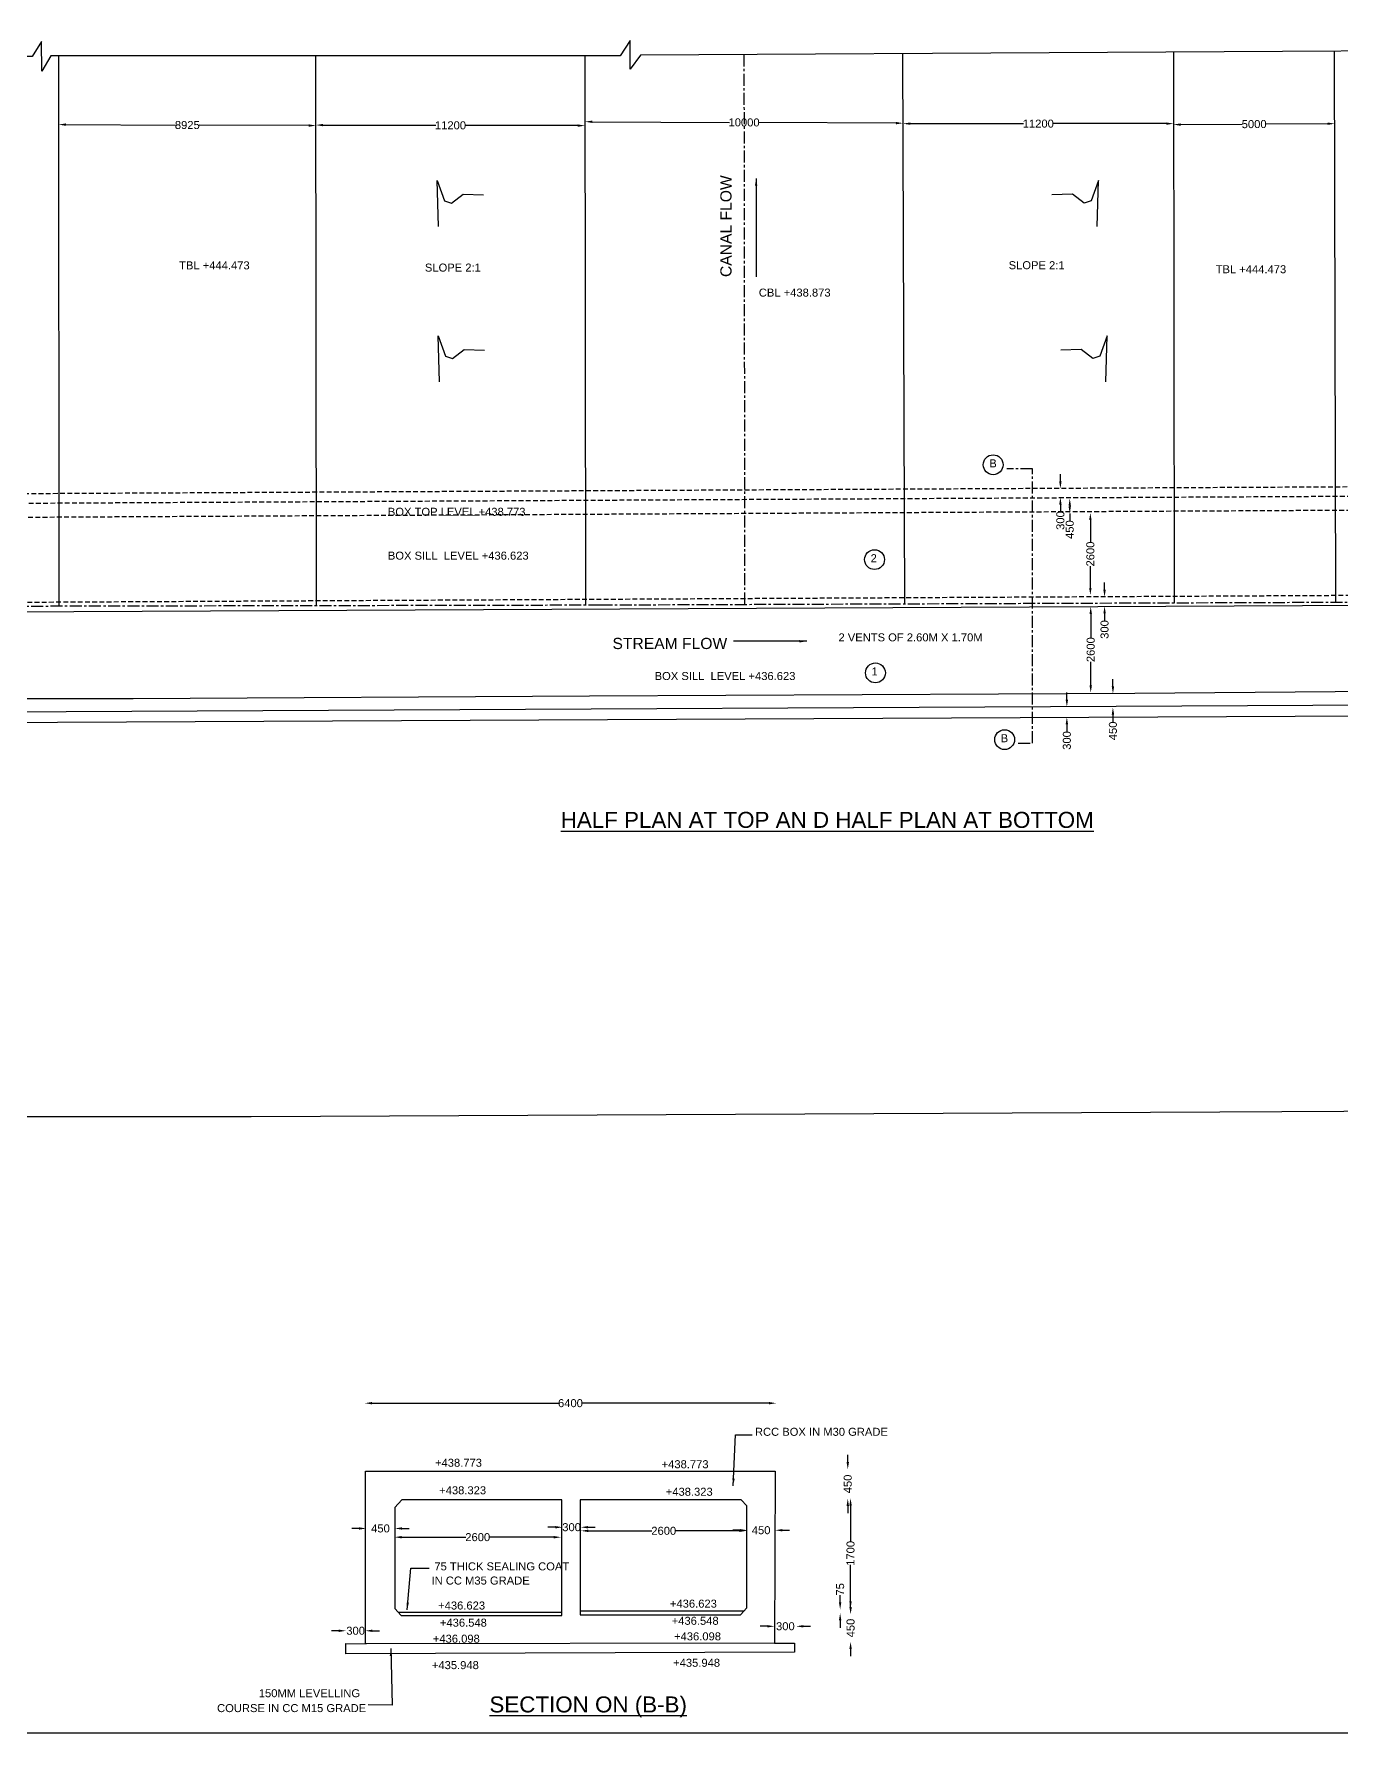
# Model space of a CAD drawing. Header units: millimetres. Extents: x 6051 to 134384, y 10805 to 105818.
# Drawn here: x 42260 to 83083, y 10864 to 63935 of the extents above; entities that cross this region are included whole.
import ezdxf

# ---------------------------------------------------------------- set-up
doc = ezdxf.new("R2010")
doc.units = ezdxf.units.MM
doc.header["$MEASUREMENT"] = 0
doc.linetypes.add('CENTER', pattern=[2, 1.25, -0.25, 0.25, -0.25])
doc.linetypes.add('DASHED', pattern=[0.75, 0.5, -0.25])
for name, color, linetype in [('DIM', 7, 'Continuous'), ('DWG', 7, 'Continuous'), ('TEXT', 7, 'Continuous')]:
    doc.layers.add(name, color=color, linetype=linetype)
doc.styles.get("Standard").update_dxf_attribs({"font": 'arial.ttf'})
doc.dimstyles.new('Civil', dxfattribs={"dimtxt": 250, "dimasz": 225, "dimexe": 0.1, "dimexo": 0.0625, "dimgap": 0.09, "dimtad": 0, "dimdec": 0, "dimzin": 12, "dimdsep": 46, "dimtxsty": 'Standard', "dimcen": 0.1, "dimse1": 1, "dimse2": 1, "dimadec": 0, "dimazin": 2, "dimtfac": 1, "dimtdec": 0, "dimtofl": 0, "dimtmove": 0, "dimatfit": 3, "dimfxl": 1, "dimfrac": 1, "dimtolj": 1, "dimtzin": 0, "dimarcsym": 0})

# ---------------------------------------------------------------- blocks, each defined once
blk = doc.blocks.new('*D84')
at = {"layer": 'Defpoints', "color": 0, "transparency": 16777216}
for p in [(43031, 61044), (51067, 61075), (51067, 61014)]:
    blk.add_point(p, dxfattribs=at)
at = {"layer": 'DIM', "color": 0, "lineweight": -2, "transparency": 16777216}
for p, q in [((43256, 61104), (46675, 61091)), ((50842, 61076), (47424, 61089))]:
    blk.add_line(p, q, dxfattribs=at)
at = {"layer": 'DIM', "color": 0, "transparency": 16777216}
for points in [[(43256, 61142), (43256, 61067), (43031, 61105)], [(50842, 61113), (50842, 61038), (51067, 61075)]]:
    blk.add_solid(points, dxfattribs=at)
at = {"layer": 'DIM', "color": 0, "transparency": 16777216, "insert": (47049, 61090), "char_height": 250, "attachment_point": 5, "rotation": 359.7828}
blk.add_mtext('\\A1;8925', dxfattribs=at)
blk = doc.blocks.new('*D85')
at = {"layer": 'Defpoints', "color": 0, "transparency": 16777216}
for p in [(51067, 61075), (59471, 61073), (59471, 61057)]:
    blk.add_point(p, dxfattribs=at)
at = {"layer": 'DIM', "color": 0, "lineweight": -2, "transparency": 16777216}
for p, q in [((51292, 61089), (54811, 61082)), ((59246, 61073), (55728, 61080))]:
    blk.add_line(p, q, dxfattribs=at)
at = {"layer": 'DIM', "color": 0, "transparency": 16777216}
for points in [[(51292, 61127), (51292, 61052), (51067, 61090)], [(59246, 61111), (59246, 61036), (59471, 61073)]]:
    blk.add_solid(points, dxfattribs=at)
at = {"layer": 'DIM', "color": 0, "transparency": 16777216, "insert": (55269, 61081), "char_height": 250, "attachment_point": 5, "rotation": 359.8823}
blk.add_mtext('\\A1;11200', dxfattribs=at)
blk = doc.blocks.new('*D86')
at = {"layer": 'Defpoints', "color": 0, "transparency": 16777216}
for p in [(59471, 61073), (69405, 61149), (69404, 61027)]:
    blk.add_point(p, dxfattribs=at)
at = {"layer": 'DIM', "color": 0, "lineweight": -2, "transparency": 16777216}
for p, q in [((59697, 61194), (63980, 61174)), ((69180, 61150), (64897, 61170))]:
    blk.add_line(p, q, dxfattribs=at)
at = {"layer": 'DIM', "color": 0, "transparency": 16777216}
for points in [[(59697, 61231), (59697, 61156), (59472, 61195)], [(69180, 61188), (69180, 61113), (69405, 61149)]]:
    blk.add_solid(points, dxfattribs=at)
at = {"layer": 'DIM', "color": 0, "transparency": 16777216, "insert": (64438, 61172), "char_height": 250, "attachment_point": 5, "rotation": 359.7387}
blk.add_mtext('\\A1;10000', dxfattribs=at)
blk = doc.blocks.new('*D87')
at = {"layer": 'Defpoints', "color": 0, "transparency": 16777216}
for p in [(69405, 61149), (77851, 61149), (77851, 61134)]:
    blk.add_point(p, dxfattribs=at)
at = {"layer": 'DIM', "color": 0, "lineweight": -2, "transparency": 16777216}
for p, q in [((69630, 61134), (73170, 61134)), ((77626, 61134), (74086, 61134))]:
    blk.add_line(p, q, dxfattribs=at)
at = {"layer": 'DIM', "color": 0, "transparency": 16777216}
for points in [[(69630, 61172), (69630, 61097), (69405, 61134)], [(77626, 61172), (77626, 61097), (77851, 61134)]]:
    blk.add_solid(points, dxfattribs=at)
at = {"layer": 'DIM', "color": 0, "transparency": 16777216, "insert": (73628, 61134), "char_height": 250, "attachment_point": 5, "rotation": 359.9997}
blk.add_mtext('\\A1;11200', dxfattribs=at)
blk = doc.blocks.new('*D88')
at = {"layer": 'Defpoints', "color": 0, "transparency": 16777216}
for p in [(77851, 61134), (82888, 61164), (82889, 61134)]:
    blk.add_point(p, dxfattribs=at)
at = {"layer": 'DIM', "color": 0, "lineweight": -2, "transparency": 16777216}
for p, q in [((78076, 61105), (79997, 61117)), ((82664, 61133), (80743, 61121))]:
    blk.add_line(p, q, dxfattribs=at)
at = {"layer": 'DIM', "color": 0, "transparency": 16777216}
for points in [[(78076, 61143), (78077, 61068), (77851, 61104)], [(82663, 61171), (82664, 61096), (82889, 61134)]]:
    blk.add_solid(points, dxfattribs=at)
at = {"layer": 'DIM', "color": 0, "transparency": 16777216, "insert": (80370, 61119), "char_height": 250, "attachment_point": 5, "rotation": 0.3462}
blk.add_mtext('\\A1;5000', dxfattribs=at)
blk = doc.blocks.new('*D89')
at = {"layer": 'Defpoints', "color": 0, "transparency": 16777216}
for p in [(74228, 49734), (74228, 49463), (74318, 49463)]:
    blk.add_point(p, dxfattribs=at)
at = {"layer": 'DIM', "color": 0, "lineweight": -2, "transparency": 16777216}
for p, q in [((74318, 49960), (74318, 50184)), ((74318, 49238), (74318, 49013))]:
    blk.add_line(p, q, dxfattribs=at)
at = {"layer": 'DIM', "color": 0, "transparency": 16777216}
for points in [[(74280, 49960), (74356, 49960), (74318, 49734)], [(74280, 49238), (74356, 49238), (74318, 49463)]]:
    blk.add_solid(points, dxfattribs=at)
at = {"layer": 'DIM', "color": 0, "transparency": 16777216, "insert": (74318, 48737), "char_height": 250, "attachment_point": 5, "rotation": 90}
blk.add_mtext('\\A1;300', dxfattribs=at)
blk = doc.blocks.new('*D90')
at = {"layer": 'Defpoints', "color": 0, "transparency": 16777216}
for p in [(74560, 49422), (74560, 48960), (74610, 48960)]:
    blk.add_point(p, dxfattribs=at)
at = {"layer": 'DIM', "color": 0, "lineweight": -2, "transparency": 16777216}
for p, q in [((74610, 49198), (74610, 49185)), ((74610, 48960), (74610, 48735))]:
    blk.add_line(p, q, dxfattribs=at)
at = {"layer": 'DIM', "color": 0, "transparency": 16777216}
for points in [[(74572, 49198), (74648, 49198), (74610, 49422)], [(74572, 49185), (74648, 49185), (74610, 48960)]]:
    blk.add_solid(points, dxfattribs=at)
at = {"layer": 'DIM', "color": 0, "transparency": 16777216, "insert": (74610, 48454), "char_height": 250, "attachment_point": 5, "rotation": 90}
blk.add_mtext('\\A1;450', dxfattribs=at)
blk = doc.blocks.new('*D91')
at = {"layer": 'Defpoints', "color": 0, "transparency": 16777216}
for p in [(75184, 48979), (75184, 46404), (75254.5, 46404)]:
    blk.add_point(p, dxfattribs=at)
at = {"layer": 'DIM', "color": 0, "lineweight": -2, "transparency": 16777216}
for p, q in [((75254.5, 48754), (75254.5, 48066.59)), ((75254.5, 46629), (75254.5, 47316.41))]:
    blk.add_line(p, q, dxfattribs=at)
at = {"layer": 'DIM', "color": 0, "transparency": 16777216}
for points in [[(75217, 48754), (75292, 48754), (75254.5, 48979)], [(75217, 46629), (75292, 46629), (75254.5, 46404)]]:
    blk.add_solid(points, dxfattribs=at)
at = {"layer": 'DIM', "color": 0, "transparency": 16777216, "insert": (75254.5, 47691.5), "char_height": 250, "attachment_point": 5, "rotation": 90}
blk.add_mtext('\\A1;2600', dxfattribs=at)
blk = doc.blocks.new('*D92')
at = {"layer": 'Defpoints', "color": 0, "transparency": 16777216}
for p in [(75618, 46351), (75618, 46060), (75698, 46060)]:
    blk.add_point(p, dxfattribs=at)
at = {"layer": 'DIM', "color": 0, "lineweight": -2, "transparency": 16777216}
for p, q in [((75698, 46576), (75698, 46801)), ((75698, 45834), (75698, 45610))]:
    blk.add_line(p, q, dxfattribs=at)
at = {"layer": 'DIM', "color": 0, "transparency": 16777216}
for points in [[(75660, 46576), (75736, 46576), (75698, 46351)], [(75660, 45834), (75736, 45834), (75698, 46060)]]:
    blk.add_solid(points, dxfattribs=at)
at = {"layer": 'DIM', "color": 0, "transparency": 16777216, "insert": (75698, 45334), "char_height": 250, "attachment_point": 5, "rotation": 90}
blk.add_mtext('\\A1;300', dxfattribs=at)
blk = doc.blocks.new('*D93')
at = {"layer": 'Defpoints', "color": 0, "transparency": 16777216}
for p in [(75134, 46046.5), (75134, 43361), (75265, 43361)]:
    blk.add_point(p, dxfattribs=at)
at = {"layer": 'DIM', "color": 0, "lineweight": -2, "transparency": 16777216}
for p, q in [((75265, 45821.5), (75265, 45078.84)), ((75265, 43586), (75265, 44328.66))]:
    blk.add_line(p, q, dxfattribs=at)
at = {"layer": 'DIM', "color": 0, "transparency": 16777216}
for points in [[(75227.5, 45821.5), (75302.5, 45821.5), (75265, 46046.5)], [(75227.5, 43586), (75302.5, 43586), (75265, 43361)]]:
    blk.add_solid(points, dxfattribs=at)
at = {"layer": 'DIM', "color": 0, "transparency": 16777216, "insert": (75265, 44703.75), "char_height": 250, "attachment_point": 5, "rotation": 90}
blk.add_mtext('\\A1;2600', dxfattribs=at)
blk = doc.blocks.new('*D94')
at = {"layer": 'Defpoints', "color": 0, "transparency": 16777216}
for p in [(75818, 43330), (75818, 42898), (75959, 42898)]:
    blk.add_point(p, dxfattribs=at)
at = {"layer": 'DIM', "color": 0, "lineweight": -2, "transparency": 16777216}
for p, q in [((75959, 43556), (75959, 43780)), ((75959, 42673), (75959, 42448))]:
    blk.add_line(p, q, dxfattribs=at)
at = {"layer": 'DIM', "color": 0, "transparency": 16777216}
for points in [[(75922, 43556), (75997, 43556), (75959, 43330)], [(75922, 42673), (75997, 42673), (75959, 42898)]]:
    blk.add_solid(points, dxfattribs=at)
at = {"layer": 'DIM', "color": 0, "transparency": 16777216, "insert": (75959, 42167), "char_height": 250, "attachment_point": 5, "rotation": 90}
blk.add_mtext('\\A1;450', dxfattribs=at)
blk = doc.blocks.new('*D95')
at = {"layer": 'Defpoints', "color": 0, "transparency": 16777216}
for p in [(74498, 42918), (74498, 42592), (74520, 42592)]:
    blk.add_point(p, dxfattribs=at)
at = {"layer": 'DIM', "color": 0, "lineweight": -2, "transparency": 16777216}
for p, q in [((74520, 43143), (74520, 43368)), ((74520, 42368), (74520, 42142))]:
    blk.add_line(p, q, dxfattribs=at)
at = {"layer": 'DIM', "color": 0, "transparency": 16777216}
for points in [[(74482, 43143), (74558, 43143), (74520, 42918)], [(74482, 42368), (74558, 42368), (74520, 42592)]]:
    blk.add_solid(points, dxfattribs=at)
at = {"layer": 'DIM', "color": 0, "transparency": 16777216, "insert": (74520, 41867), "char_height": 250, "attachment_point": 5, "rotation": 90}
blk.add_mtext('\\A1;300', dxfattribs=at)
blk = doc.blocks.new('*D119')
at = {"layer": 'Defpoints', "color": 0, "transparency": 16777216}
for p in [(52004.5, 14057.5), (52004.5, 14001.5), (52606.5, 14001.5)]:
    blk.add_point(p, dxfattribs=at)
at = {"layer": 'DIM', "color": 0, "lineweight": -2, "transparency": 16777216}
for p, q in [((51779.5, 14057.5), (51554.5, 14057.5)), ((52831.5, 14057.5), (53056.5, 14057.5))]:
    blk.add_line(p, q, dxfattribs=at)
at = {"layer": 'DIM', "color": 0, "transparency": 16777216}
for points in [[(51779.5, 14095), (51779.5, 14020), (52004.5, 14057.5)], [(52831.5, 14095), (52831.5, 14020), (52606.5, 14057.5)]]:
    blk.add_solid(points, dxfattribs=at)
at = {"layer": 'DIM', "color": 0, "transparency": 16777216, "insert": (52305.5, 14057.5), "char_height": 250, "attachment_point": 5}
blk.add_mtext('\\A1;300', dxfattribs=at)
blk = doc.blocks.new('*D120')
at = {"layer": 'Defpoints', "color": 0, "transparency": 16777216}
for p in [(52635, 17168.5), (53528.5, 17253), (53528.5, 17168.5)]:
    blk.add_point(p, dxfattribs=at)
at = {"layer": 'DIM', "color": 0, "lineweight": -2, "transparency": 16777216}
for p, q in [((52410, 17253), (52185, 17253)), ((53753.5, 17253), (53978.5, 17253))]:
    blk.add_line(p, q, dxfattribs=at)
at = {"layer": 'DIM', "color": 0, "transparency": 16777216}
for points in [[(52410, 17290.5), (52410, 17215.5), (52635, 17253)], [(53753.5, 17290.5), (53753.5, 17215.5), (53528.5, 17253)]]:
    blk.add_solid(points, dxfattribs=at)
at = {"layer": 'DIM', "color": 0, "transparency": 16777216, "insert": (53081.75, 17253), "char_height": 250, "attachment_point": 5}
blk.add_mtext('\\A1;450', dxfattribs=at)
blk = doc.blocks.new('*D121')
at = {"layer": 'Defpoints', "color": 0, "transparency": 16777216}
for p in [(53519, 16952.5), (58720.5, 16980.5), (58720.5, 16952.5)]:
    blk.add_point(p, dxfattribs=at)
at = {"layer": 'DIM', "color": 0, "lineweight": -2, "transparency": 16777216}
for p, q in [((53744, 16980.5), (55744.66, 16980.5)), ((58495.5, 16980.5), (56494.84, 16980.5))]:
    blk.add_line(p, q, dxfattribs=at)
at = {"layer": 'DIM', "color": 0, "transparency": 16777216}
for points in [[(53744, 17018), (53744, 16943), (53519, 16980.5)], [(58495.5, 17018), (58495.5, 16943), (58720.5, 16980.5)]]:
    blk.add_solid(points, dxfattribs=at)
at = {"layer": 'DIM', "color": 0, "transparency": 16777216, "insert": (56119.75, 16980.5), "char_height": 250, "attachment_point": 5}
blk.add_mtext('\\A1;2600', dxfattribs=at)
blk = doc.blocks.new('*D122')
at = {"layer": 'Defpoints', "color": 0, "transparency": 16777216}
for p in [(58764, 17198), (59338, 17291.5), (59338, 17198)]:
    blk.add_point(p, dxfattribs=at)
at = {"layer": 'DIM', "color": 0, "lineweight": -2, "transparency": 16777216}
for p, q in [((58539, 17291.5), (58314, 17291.5)), ((59563, 17291.5), (59788, 17291.5))]:
    blk.add_line(p, q, dxfattribs=at)
at = {"layer": 'DIM', "color": 0, "transparency": 16777216}
for points in [[(58539, 17329), (58539, 17254), (58764, 17291.5)], [(59563, 17329), (59563, 17254), (59338, 17291.5)]]:
    blk.add_solid(points, dxfattribs=at)
at = {"layer": 'DIM', "color": 0, "transparency": 16777216, "insert": (59051, 17291.5), "char_height": 250, "attachment_point": 5}
blk.add_mtext('\\A1;300', dxfattribs=at)
blk = doc.blocks.new('*D123')
at = {"layer": 'Defpoints', "color": 0, "transparency": 16777216}
for p in [(59347.5, 17179), (64511.5, 17179), (64511.5, 17179)]:
    blk.add_point(p, dxfattribs=at)
at = {"layer": 'DIM', "color": 0, "lineweight": -2, "transparency": 16777216}
for p, q in [((59572.5, 17179), (61554.41, 17179)), ((64286.5, 17179), (62304.59, 17179))]:
    blk.add_line(p, q, dxfattribs=at)
at = {"layer": 'DIM', "color": 0, "transparency": 16777216}
for points in [[(59572.5, 17216.5), (59572.5, 17141.5), (59347.5, 17179)], [(64286.5, 17216.5), (64286.5, 17141.5), (64511.5, 17179)]]:
    blk.add_solid(points, dxfattribs=at)
at = {"layer": 'DIM', "color": 0, "transparency": 16777216, "insert": (61929.5, 17179), "char_height": 250, "attachment_point": 5}
blk.add_mtext('\\A1;2600', dxfattribs=at)
blk = doc.blocks.new('*D124')
at = {"layer": 'Defpoints', "color": 0, "transparency": 16777216}
for p in [(64534, 17179), (65408.5, 17198), (65408.5, 17179)]:
    blk.add_point(p, dxfattribs=at)
at = {"layer": 'DIM', "color": 0, "lineweight": -2, "transparency": 16777216}
for p, q in [((64309, 17198), (64084, 17198)), ((65633.5, 17198), (65858.5, 17198))]:
    blk.add_line(p, q, dxfattribs=at)
at = {"layer": 'DIM', "color": 0, "transparency": 16777216}
for points in [[(64309, 17235.5), (64309, 17160.5), (64534, 17198)], [(65633.5, 17235.5), (65633.5, 17160.5), (65408.5, 17198)]]:
    blk.add_solid(points, dxfattribs=at)
at = {"layer": 'DIM', "color": 0, "transparency": 16777216, "insert": (64971.25, 17198), "char_height": 250, "attachment_point": 5}
blk.add_mtext('\\A1;450', dxfattribs=at)
blk = doc.blocks.new('*D125')
at = {"layer": 'Defpoints', "color": 0, "transparency": 16777216}
for p in [(65392, 14104), (66063.5, 14197.5), (66063.5, 14104)]:
    blk.add_point(p, dxfattribs=at)
at = {"layer": 'DIM', "color": 0, "lineweight": -2, "transparency": 16777216}
for p, q in [((65167, 14197.5), (64942, 14197.5)), ((66288.5, 14197.5), (66513.5, 14197.5))]:
    blk.add_line(p, q, dxfattribs=at)
at = {"layer": 'DIM', "color": 0, "transparency": 16777216}
for points in [[(65167, 14235), (65167, 14160), (65392, 14197.5)], [(66288.5, 14235), (66288.5, 14160), (66063.5, 14197.5)]]:
    blk.add_solid(points, dxfattribs=at)
at = {"layer": 'DIM', "color": 0, "transparency": 16777216, "insert": (65727.75, 14197.5), "char_height": 250, "attachment_point": 5}
blk.add_mtext('\\A1;300', dxfattribs=at)
blk = doc.blocks.new('*D126')
at = {"layer": 'Defpoints', "color": 0, "transparency": 16777216}
for p in [(67765.5, 14572), (67828, 14572), (67828, 13714)]:
    blk.add_point(p, dxfattribs=at)
at = {"layer": 'DIM', "color": 0, "lineweight": -2, "transparency": 16777216}
for p, q in [((67765.5, 14797), (67765.5, 15022)), ((67765.5, 13489), (67765.5, 13264))]:
    blk.add_line(p, q, dxfattribs=at)
at = {"layer": 'DIM', "color": 0, "transparency": 16777216}
for points in [[(67728, 14797), (67803, 14797), (67765.5, 14572)], [(67728, 13489), (67803, 13489), (67765.5, 13714)]]:
    blk.add_solid(points, dxfattribs=at)
at = {"layer": 'DIM', "color": 0, "transparency": 16777216, "insert": (67765.5, 14143), "char_height": 250, "attachment_point": 5, "rotation": 90}
blk.add_mtext('\\A1;450', dxfattribs=at)
blk = doc.blocks.new('*D127')
at = {"layer": 'Defpoints', "color": 0, "transparency": 16777216}
for p in [(67439, 14723), (67698.5, 14723), (67698.5, 14604)]:
    blk.add_point(p, dxfattribs=at)
at = {"layer": 'DIM', "color": 0, "lineweight": -2, "transparency": 16777216}
for p, q in [((67439, 14948), (67439, 15173)), ((67439, 14379), (67439, 14154))]:
    blk.add_line(p, q, dxfattribs=at)
at = {"layer": 'DIM', "color": 0, "transparency": 16777216}
for points in [[(67401.5, 14948), (67476.5, 14948), (67439, 14723)], [(67401.5, 14379), (67476.5, 14379), (67439, 14604)]]:
    blk.add_solid(points, dxfattribs=at)
at = {"layer": 'DIM', "color": 0, "transparency": 16777216, "insert": (67439, 15352.063397), "char_height": 250, "attachment_point": 5, "rotation": 90}
blk.add_mtext('\\A1;75', dxfattribs=at)
blk = doc.blocks.new('*D128')
at = {"layer": 'Defpoints', "color": 0, "transparency": 16777216}
for p in [(67439, 18194), (67764, 18194), (67439, 14756)]:
    blk.add_point(p, dxfattribs=at)
at = {"layer": 'DIM', "color": 0, "lineweight": -2, "transparency": 16777216}
for p, q in [((67764, 17970), (67764, 16836)), ((67764, 14980), (67764, 16114))]:
    blk.add_line(p, q, dxfattribs=at)
at = {"layer": 'DIM', "color": 0, "transparency": 16777216}
for points in [[(67726, 17970), (67801, 17970), (67764, 18194)], [(67726, 14980), (67801, 14980), (67764, 14756)]]:
    blk.add_solid(points, dxfattribs=at)
at = {"layer": 'DIM', "color": 0, "transparency": 16777216, "insert": (67764, 16475), "char_height": 250, "attachment_point": 5, "rotation": 90}
blk.add_mtext('\\A1;1700', dxfattribs=at)
blk = doc.blocks.new('*D129')
at = {"layer": 'Defpoints', "color": 0, "transparency": 16777216}
for p in [(67677, 19103), (67763.5, 19103), (67763.5, 18184)]:
    blk.add_point(p, dxfattribs=at)
at = {"layer": 'DIM', "color": 0, "lineweight": -2, "transparency": 16777216}
for p, q in [((67677, 19328), (67677, 19553)), ((67677, 17959), (67677, 17734))]:
    blk.add_line(p, q, dxfattribs=at)
at = {"layer": 'DIM', "color": 0, "transparency": 16777216}
for points in [[(67639.5, 19328), (67714.5, 19328), (67677, 19103)], [(67639.5, 17959), (67714.5, 17959), (67677, 18184)]]:
    blk.add_solid(points, dxfattribs=at)
at = {"layer": 'DIM', "color": 0, "transparency": 16777216, "insert": (67677, 18643.5), "char_height": 250, "attachment_point": 5, "rotation": 90}
blk.add_mtext('\\A1;450', dxfattribs=at)
blk = doc.blocks.new('*D130')
at = {"layer": 'Defpoints', "color": 0, "transparency": 16777216}
for p in [(52596, 21132), (65438, 21166), (65438, 21132)]:
    blk.add_point(p, dxfattribs=at)
at = {"layer": 'DIM', "color": 0, "lineweight": -2, "transparency": 16777216}
for p, q in [((52820, 21166), (58643, 21166)), ((65212, 21166), (59390, 21166))]:
    blk.add_line(p, q, dxfattribs=at)
at = {"layer": 'DIM', "color": 0, "transparency": 16777216}
for points in [[(52820, 21204), (52820, 21129), (52596, 21166)], [(65212, 21204), (65212, 21129), (65438, 21166)]]:
    blk.add_solid(points, dxfattribs=at)
at = {"layer": 'DIM', "color": 0, "transparency": 16777216, "insert": (59016, 21166), "char_height": 250, "attachment_point": 5}
blk.add_mtext('\\A1;6400', dxfattribs=at)

msp = doc.modelspace()

# ---------------------------------------------------------------- linework, layer by layer
at = {"layer": 'DWG'}
for points in [[(90371.3, 63442.1), (61198.4, 63275.1), (60883, 62839.6), (60883, 63729.2), (60567.7, 63256.6), (42784.1, 63256.6), (42505.8, 62774.7), (42496.5, 63701.4), (42199.7, 63228.8), (39983.1, 63228.8), (19608.8, 63191.2), (9493, 63153), (9493, 60015.9), (9493, 59524.8), (9873.1, 59459.9)], [(43030.3, 63256.6), (43032.9, 46068.3)], [(51081.7, 46084.5), (51064.9, 63256.6)], [(59469.8, 63256.6), (59480.5, 46101.5)], [(69458.8, 46137.7), (69395.9, 63322)], [(77848.7, 63370.4), (77867.9, 46169)], [(82917.5, 46187.7), (82884.1, 63399.2)], [(9168.3, 59395), (9502.2, 59256), (9539.6, 40298.4), (9994.1, 40122.3), (9094.4, 40122.3), (9548.9, 39974), (9548.9, 30121.1), (22380.2, 30121.1), (49047.6, 30121.1), (79294.2, 30270), (114196.2, 30458.9), (114105.6, 39763.3), (113686, 40073.9), (114556.4, 40073.9), (114121.2, 40400), (114121.2, 50746.1), (113671.5, 51056.7), (114557.5, 51056.7), (114137.8, 51351.7), (114112.6, 54400.3)], [(54893.2, 57919.7), (54853.3, 59362.8), (55082.6, 58726.8), (55301.8, 58649.1), (55664.2, 58928.1), (56304.1, 58912.5)], [(75464.1, 57919.7), (75504, 59362.8), (75274.6, 58726.8), (75055.5, 58649.1), (74693.1, 58928.1), (74053.1, 58912.5)], [(54923, 53066.5), (54883.1, 54509.6), (55112.4, 53873.6), (55331.6, 53795.8), (55694, 54074.8), (56333.9, 54059.2)], [(75739.6, 53066.5), (75779.5, 54509.6), (75550.1, 53873.6), (75331, 53795.8), (74968.6, 54074.8), (74328.6, 54059.2)], [(37105.4, 42572.6), (37105.4, 45869.2), (90403.8, 46124.1), (90403.8, 43000.8), (37105.4, 42730.7)], [(37105.4, 43178.6), (45355.5, 43178.6), (59607.1, 43260.6), (76647.9, 43347), (90403.8, 43464.6)], [(16534.6, 33363.9), (19857.8, 33363.9), (19857.8, 34149.1), (25818.7, 34149.1), (37817.9, 40212.2), (40838.1, 40212.2), (40838.1, 42425.9), (88096.3, 42655)], [(53526.3, 17903.3), (53526.3, 14757), (53727.6, 14531.7), (58744.7, 14531.7), (58744.7, 18147.9), (53744.2, 18147.9), (53526.3, 17903.3)], [(59323.8, 18143.5), (59323.8, 14558.7), (64327.8, 14558.7), (64525.2, 14773.1), (64525.2, 17963.4), (64345, 18143.5), (59323.8, 18143.5)], [(53631.7, 14639.1), (58744.7, 14639.1)], [(59323.8, 14678.7), (64438.3, 14678.7)], [(65387.8, 13675.1), (66010.1, 13675.1), (66010.1, 13391.7), (51996.7, 13339.8), (51996.7, 13658.6), (52630.8, 13651.8)]]:
    msp.add_lwpolyline(points, dxfattribs=at)
at = {"layer": 'DWG', "linetype": 'CENTER', "ltscale": 300}
for points in [[(64466.4, 46119.2), (64444.3, 63293.7)], [(73003.8, 41785.8), (73449.2, 41785.8), (73449.2, 50348.1), (72643.2, 50348.1)], [(9176.5, 47615.9), (9176.5, 45999.9), (59953.9, 46102.4), (106177.9, 46274.1), (114437.2, 46274.1), (114437.2, 47885.2)]]:
    msp.add_lwpolyline(points, dxfattribs=at)
at = {"layer": 'DWG', "linetype": 'DASHED', "ltscale": 300}
for points in [[(16534.6, 54815.8), (16534.6, 58795.6), (19850.5, 58795.6), (19850.5, 57776), (25784, 57776), (37803.3, 51702), (40828.1, 51702), (40828.1, 49576.3), (88074.4, 49820.7), (88074.4, 51458.2), (89858.8, 51463.1), (103789.9, 56158), (103789.9, 59583), (106562.8, 59583), (106579.6, 54362.8)], [(90396.9, 49526.6), (37087.7, 49244.3)], [(37127.3, 48817.4), (90371.2, 49102.9)], [(37103.8, 46163), (90392, 46440.7)]]:
    msp.add_lwpolyline(points, dxfattribs=at)
at = {"layer": 'DWG'}
msp.add_lwpolyline([(52617.8, 19042.1), (65406.9, 19042.1), (65387.8, 13675.1), (52617.8, 13651.8)], close=True, dxfattribs=at)
at = {"layer": 'TEXT'}
msp.add_lwpolyline([(134384.4, 10863.9), (6051.2, 10863.9), (6051.2, 87233), (134384.4, 87233)], close=True, dxfattribs=at)
for centre in [(72219, 50479.5), (68513, 47517), (68540.5, 43978.5), (72576, 41894)]:
    msp.add_circle(centre, 309.9, dxfattribs=at)

# ---------------------------------------------------------------- texts
msp.add_text('CANAL FLOW', height=350, rotation=90, dxfattribs=at).set_placement((64047, 56343))
for s, height, p in [('TBL +444.473', 250, (46792.5, 56582.5)), ('SLOPE 2:1', 250, (72702, 56588)), ('SLOPE 2:1', 250, (54469.5, 56513.5)), ('TBL +444.473', 250, (79167.5, 56462)), ('CBL +438.873', 250, (64898.5, 55732)), ('B', 250, (72096.5, 50398)), ('BOX TOP LEVEL +438.773', 250, (53313, 48885.5)), ('BOX SILL  LEVEL +436.623', 250, (53313, 47515.5)), ('2', 250, (68390.5, 47435.5)), ('2 VENTS OF 2.60M X 1.70M ', 250, (67386.5, 44963)), ('STREAM FLOW', 350, (60327.5, 44723)), ('1', 250, (68418, 43897)), ('BOX SILL  LEVEL +436.623', 250, (61645, 43756)), ('B', 250, (72453.5, 41812.5)), ('%%UHALF PLAN AT TOP AN D HALF PLAN AT BOTTOM', 500, (58711, 39137.5)), ('RCC BOX IN M30 GRADE', 250, (64777.5, 20148)), ('+438.773', 250, (54785.5, 19181)), ('+438.773', 250, (61863, 19135)), ('+438.323', 250, (54915, 18321)), ('+438.323', 250, (61992.5, 18275)), ('75 THICK SEALING COAT', 250, (54765, 15944)), ('IN CC M35 GRADE', 250, (54676.5, 15501.5)), ('+436.623', 250, (54883, 14721.5)), ('+436.623', 250, (62122.5, 14780.5)), ('+436.548', 250, (54938.5, 14185.5)), ('+436.548', 250, (62178, 14244.5)), ('+436.098', 250, (54717.5, 13684.5)), ('+436.098', 250, (62251.5, 13758)), ('+435.948', 250, (54688, 12859.5)), ('+435.948', 250, (62222, 12933)), ('150MM LEVELLING', 250, (49281.5, 11981.5)), ('COURSE IN CC M15 GRADE', 250, (47978.5, 11517)), ('%%USECTION ON (B-B)', 500, (56484.5, 11507))]:
    msp.add_text(s, height=height, dxfattribs=at).set_placement(p)

# ---------------------------------------------------------------- dimensions: what is measured, and where the dimension line sits
at = {"layer": 'DIM'}
for p1, p2, distance, text, picture, middle in [((43030.6, 61044.2), (51067.1, 61013.7), 61, '8925', '*D84', (47049.1, 61089.9)), ((51067.3, 61074.7), (59471.2, 61057.4), 15.2, '11200', '*D85', (55269.3, 61081.3)), ((59471.2, 61072.7), (69404.3, 61027.4), 122, '10000', '*D86', (64438.3, 61172)), ((69404.9, 61149.4), (77851.2, 61149.3), -15.3, '11200', '*D87', (73628, 61134.1)), ((77851.2, 61134.1), (82888.5, 61164.5), -30.1, '5000', '*D88', (80370, 61119.2)), ((74227.5, 49734.5), (74227.5, 49463), 90.5, '300', '*D89', (74318, 48737.2)), ((74559.5, 49422.5), (74559.5, 48960), 50.5, '450', '*D90', (74610, 48454.1)), ((75184, 48979), (75184, 46404), 70.5, '2600', '*D91', (75254.5, 47691.5)), ((75617.5, 46351), (75617.5, 46059.5), 80.5, '300', '*D92', (75698, 45333.7)), ((75134, 46046.5), (75134, 43361), 131, '2600', '*D93', (75265, 44703.8)), ((75818.5, 43330.5), (75818.5, 42898), 141, '450', '*D94', (75959.5, 42167.1)), ((74498, 42918), (74498, 42592.5), 22, '300', '*D95', (74520, 41866.7)), ((52595.5, 21131.5), (65437.5, 21131.5), 35, '6400', '*D130', (59016.5, 21166.5)), ((67763.5, 18184), (67763.5, 19103), 86.5, '450', '*D129', (67677, 18643.5)), ((67439, 14755.5), (67439, 18194.5), -324.5, '1700', '*D128', (67763.5, 16475)), ((52635, 17168.5), (53528.5, 17168.5), 84.5, '450', '*D120', (53081.8, 17253)), ((53519, 16952.5), (58720.5, 16952.5), 28, '2600', '*D121', (56119.8, 16980.5)), ((58764, 17198), (59338, 17198), 93.5, '300', '*D122', (59051, 17291.5)), ((59347.5, 17179), (64511.5, 17179), 0, '2600', '*D123', (61929.5, 17179)), ((64534, 17179), (65408.5, 17179), 19, '450', '*D124', (64971.2, 17198)), ((67698.5, 14604), (67698.5, 14723), 259.5, '75', '*D127', (67439, 15352.1)), ((67828, 13714), (67828, 14572), 62.5, '450', '*D126', (67765.5, 14143)), ((65392, 14104), (66063.5, 14104), 93.5, '300', '*D125', (65727.8, 14197.5)), ((52606.5, 14001.5), (52004.5, 14001.5), -56, '300', '*D119', (52305.5, 14057.5))]:
    dim = msp.add_aligned_dim(p1=p1, p2=p2, distance=distance, text=text, dimstyle='Civil', dxfattribs=at)
    dim.commit()
    dim.dimension.update_dxf_attribs({"geometry": picture, "text_midpoint": middle})

# ---------------------------------------------------------------- leaders
at = {"layer": 'TEXT'}
for points in [[(64815, 59421), (64815, 56346.5)], [(66394, 44966), (64109.5, 44966)], [(64099.5, 18590), (64168.5, 20178), (64687, 20178)], [(53913.5, 14714), (54031.5, 16010), (54606.5, 16010)], [(53404, 13500), (53443, 11733.5), (52694.5, 11746.5)]]:
    msp.add_leader(points, dimstyle='Civil', override={"dimgap": 0.09, "dimtad": 0}, dxfattribs=at)

doc.saveas('drawing.dxf')
